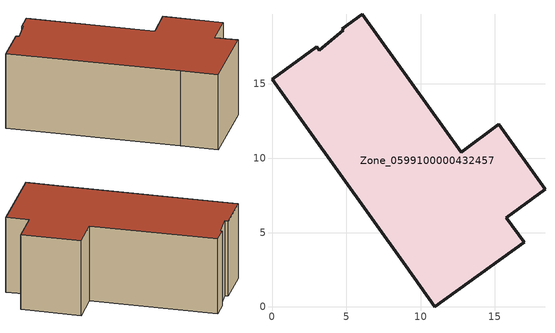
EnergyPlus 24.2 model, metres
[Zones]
Zone_0599100000432457
 floor ground (C_G): 4.72,18.72 6.09,19.7 12.75,10.41 15.25,12.28 18.37,7.9 15.77,6.01 16.98,4.34 10.95,0 9,2.78 0,15.33 3.01,17.49 3.16,17.27 4.81,18.6 z0
 wall outside (C_F): 15.25,12.28 12.75,10.41 6.09,19.7 4.72,18.72 4.81,18.6 3.16,17.27 3.01,17.49 0,15.33 9,2.78 10.95,0 16.98,4.34 15.77,6.01 18.37,7.9 15.25,12.28 z0:7.09
 roof outside (C_R): 12.75,10.41 6.09,19.7 4.72,18.72 4.81,18.6 3.16,17.27 3.01,17.49 0,15.33 9,2.78 10.95,0 16.98,4.34 15.77,6.01 18.37,7.9 15.25,12.28 z7.09
[BUILDING]
Pand.0599100000432457: North Axis=0; Terrain=City; Loads Convergence Tolerance Value=0.04; Temperature Convergence Tolerance Value=0.4; Solar Distribution=FullExterior; Maximum Number of Warmup Days=25; Minimum Number of Warmup Days=1
[Site:Location]
Rotterdam.The.Hague.AP_ZH_NLD Design_Conditions: Latitude=51.96; Longitude=4.45; Time Zone=1; Elevation=-4.5
[SITE:GROUNDTEMPERATURE:BUILDINGSURFACE]
18, 18, 18, 18, 18, 18, 18, 18, 18, 18, 18, 18
[MATERIAL] Thermal Absorptance=0.9; Solar Absorptance=0.7; Visible Absorptance=0.7
Name | Roughness | Thickness | Conductivity | Density | Specific Heat
G.D.2006-2014 | MediumSmooth | 0.15 | 0.06 | 540 | 1210
F.D.2006-2014 | Rough | 0.3 | 0.12 | 1920 | 840
R.D.2006-2014 | MediumRough | 0.2 | 0.08 | 1500 | 1000
[CONSTRUCTION]
C_G: G.D.2006-2014
C_F: F.D.2006-2014
C_R: R.D.2006-2014
[ZONE]
Zone_0599100000432457: Type=1; Multiplier=1; Ceiling Height=Autocalculate; Volume=Autocalculate; Floor Area=autocalculate; Part of Total Floor Area=Yes
[ZONEINFILTRATION:DESIGNFLOWRATE]
Infil_Zone_0599100000432457: Zone or ZoneList or Space or SpaceList=Zone_0599100000432457; Schedule=AlwaysOn; Design Flow Rate Calculation Method=Flow/Area; Flow Rate per Floor Area=0.0021; Constant Term Coefficient=1; Temperature Term Coefficient=0; Velocity Term Coefficient=0; Velocity Squared Term Coefficient=0
[HVACTEMPLATE:ZONE:IDEALLOADSAIRSYSTEM]
Zone_0599100000432457: Maximum Heating Supply Air Temperature=50; Minimum Cooling Supply Air Temperature=13; Maximum Heating Supply Air Humidity Ratio=0.0156; Minimum Cooling Supply Air Humidity Ratio=0.0077; Heating Limit=NoLimit; Cooling Limit=NoLimit; Dehumidification Control Type=ConstantSensibleHeatRatio; Cooling Sensible Heat Ratio=0.7; Dehumidification Setpoint=60; Humidification Control Type=None; Humidification Setpoint=30; Outdoor Air Method=None; Outdoor Air Flow Rate per Person=0.00944; Outdoor Air Flow Rate per Zone Floor Area=0; Outdoor Air Flow Rate per Zone=0; Demand Controlled Ventilation Type=None; Outdoor Air Economizer Type=NoEconomizer; Heat Recovery Type=None; Sensible Heat Recovery Effectiveness=0.7; Latent Heat Recovery Effectiveness=0.65
[ZONECONTROL:THERMOSTAT]
ThermostatControl_Zone_0599100000432457: Zone or ZoneList=Zone_0599100000432457; Control Type Schedule=DualSetpointControlType; Control 1=Thermostat_Zone_0599100000432457; Temperature Difference Between Cutout And Setpoint=0
[THERMOSTATSETPOINT:DUALSETPOINT]
Thermostat_Zone_0599100000432457: Heating Setpoint Temperature Schedule=HeatingSetpoint_Zone_0599100000432457; Cooling Setpoint Temperature Schedule=CoolingSetpoint_Zone_0599100000432457
[SCHEDULE:COMPACT]
HeatingSetpoint_Zone_0599100000432457: Through: 12/31, For: AllDays, Until: 24:00, 21
CoolingSetpoint_Zone_0599100000432457: Through: 12/31, For: AllDays, Until: 24:00, 24
DualSetpointControlType: Through: 12/31, For: AllDays, Until: 24:00, 4
AlwaysOn: Through: 12/31, For: AllDays, Until: 24:00, 1
